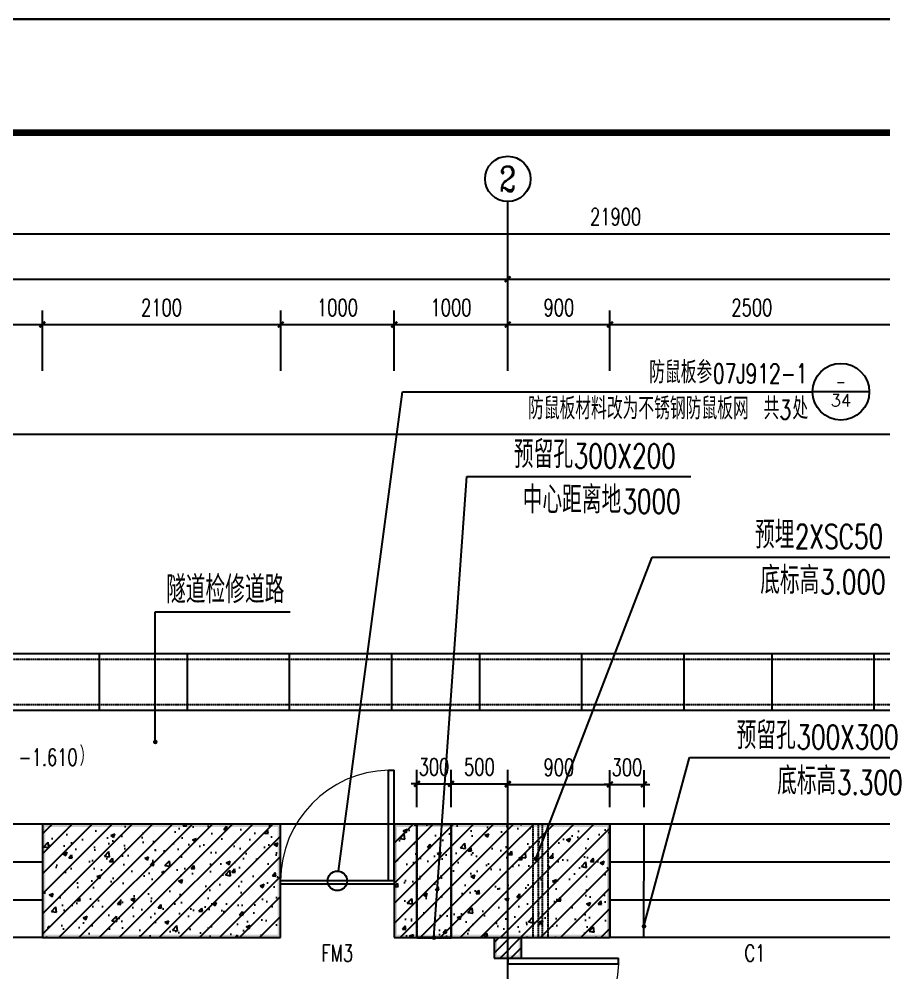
# Model space of a CAD drawing. Header units: millimetres. Extents: x -29538 to 115583, y -232866 to 15404.
# Drawn here: x 91724 to 99341, y -73127 to -64726 of the extents above; entities that cross this region are included whole.
import ezdxf
from ezdxf.enums import TextEntityAlignment as Align

# ---------------------------------------------------------------- set-up
doc = ezdxf.new("R2010")
doc.units = ezdxf.units.MM
doc.header["$LTSCALE"] = 10
doc.header["$MEASUREMENT"] = 0
doc.linetypes.add('DASH', pattern=[0.35, 0.25, -0.1])
for name, color, linetype in [('AXIS', 3, 'Continuous'), ('AXIS_TEXT', 7, 'Continuous'), ('DIM_LEAD', 3, 'Continuous'), ('DOTE', 1, 'Continuous'), ('HIDE_B', 7, 'Continuous'), ('PUB_DIM', 3, 'Continuous'), ('PUB_HATCH', 8, 'Continuous'), ('PUB_TEXT', 7, 'Continuous'), ('PUB_WALL', 9, 'Continuous'), ('QQ', 8, 'Continuous'), ('WALL', 9, 'Continuous'), ('WINDOW', 4, 'Continuous'), ('WINDOW_TEXT', 7, 'Continuous'), ('图框', 7, 'Continuous')]:
    doc.layers.add(name, color=color, linetype=linetype)
doc.styles.add('_TCH_AXIS', font='COMPLEX', dxfattribs={"bigfont": 'GBCBIG'})
doc.styles.add('_TCH_DIM', font='SIMPLEX', dxfattribs={"bigfont": 'GBCBIG'})
doc.styles.add('_TCH_WINDOW', font='SIMPLEX', dxfattribs={"bigfont": 'GBCBIG'})
doc.styles.add('COMPLEX', font='COMPLEX')
doc.styles.add('DIM_FONT', font='SIMPLEX', dxfattribs={"width": 0.7, "bigfont": 'GBCBIG'})
doc.dimstyles.new('DIMN50', dxfattribs={"dimscale": 0.5, "dimtxt": 300, "dimasz": 100, "dimexe": 250, "dimexo": 300, "dimgap": 150, "dimtad": 1, "dimdec": 0, "dimzin": 0, "dimdsep": 46, "dimtxsty": 'DIM_FONT', "dimblk": 'ARCHTICK', "dimcen": 0.09, "dimclrt": 7, "dimazin": 2, "dimtfac": 1, "dimtdec": 0, "dimtix": 1, "dimtmove": 2, "dimatfit": 3, "dimldrblk": 'ARCHTICK', "dimfxl": 0, "dimtolj": 1, "dimtzin": 0, "dimarcsym": 0})
pattern_1 = [(45, (-45736.04, -55239.7), (-88.38835, 88.38835), []), (50, (-45736.04, -55239.7), (358.6301, -31.37607), [37.5, -412.5]), (355, (-45736.04, -55239.7), (-69.3757, 376.0961), [30, -330]), (100.4514, (-45706.16, -55242.3), (289.2547, 344.7198), [31.8701, -350.5711]), (46.1842, (-45736.04, -55139.7), (533.6205, -82.7595), [56.25, -618.75]), (96.6356, (-45691.6, -55146.6), (467.3314, 487.059), [47.8051, -525.8565]), (351.1842, (-45736.04, -55139.7), (467.331, 487.0593), [45, -495]), (21, (-45686.04, -55164.7), (298.4535, -201.30945), [37.5, -412.5]), (326, (-45686.04, -55164.7), (121.6577, 362.575), [30, -330]), (71.4514, (-45661.17, -55181.48), (420.1113, 161.26525), [31.8701, -350.5711]), (37.5, (-45736.04, -55239.7), (6.07993, 166.44693), [0, -326, 0, -335, 0, -331.25]), (7.5, (-45736.04, -55239.7), (131.53477, 197.20586), [0, -191, 0, -318.5, 0, -126.25]), (327.5, (-45847.54, -55239.7), (266.91122, -11.27744), [0, -125, 0, -390, 0, -517.5]), (317.5, (-45897.54, -55239.7), (291.5931, 50.0525), [0, -162.5, 0, -259, 0, -367.5])]

# ---------------------------------------------------------------- blocks, each defined once
blk = doc.blocks.new('_ArchTick')
at = {"color": 0, "linetype": 'ByBlock', "const_width": 0.4}
blk.add_lwpolyline([(-0.5, -0.5), (0.5, 0.5)], dxfattribs=at)
blk = doc.blocks.new('*D730')
at = {"layer": 'Defpoints', "color": 0}
for p in [(96928.2, -71466.4), (96028.3, -71816.4), (96928.2, -71816.4)]:
    blk.add_point(p, dxfattribs=at)
at = {"layer": 'PUB_DIM', "color": 0, "lineweight": -2}
for p, q in [((96028.3, -71666.4), (96028.3, -71341.4)), ((96928.2, -71666.4), (96928.2, -71341.4)), ((96028.3, -71466.4), (96928.2, -71466.4))]:
    blk.add_line(p, q, dxfattribs=at)
at = {"layer": 'PUB_DIM', "color": 0, "lineweight": -2, "xscale": 50, "yscale": 50, "zscale": 50, "rotation": 180}
blk.add_blockref('_ArchTick', (96028.3, -71466.4), dxfattribs=at)
at = {"layer": 'PUB_DIM', "color": 0, "lineweight": -2, "xscale": 50, "yscale": 50, "zscale": 50}
blk.add_blockref('_ArchTick', (96928.2, -71466.4), dxfattribs=at)
at = {"layer": 'PUB_DIM', "color": 7, "insert": (96478.2, -71316.4), "char_height": 150, "attachment_point": 5, "style": 'DIM_FONT'}
blk.add_mtext('\\A1;900', dxfattribs=at)
blk = doc.blocks.new('*D731')
at = {"layer": 'Defpoints', "color": 0}
for p in [(97228.2, -71466.4), (96928.2, -71816.4), (97228.2, -71816.4)]:
    blk.add_point(p, dxfattribs=at)
at = {"layer": 'PUB_DIM', "color": 0, "lineweight": -2}
for p, q in [((96928.2, -71666.4), (96928.2, -71341.4)), ((97228.2, -71666.4), (97228.2, -71341.4)), ((96928.2, -71466.4), (96878.2, -71466.4)), ((96928.2, -71466.4), (97228.2, -71466.4)), ((97228.2, -71466.4), (97278.2, -71466.4))]:
    blk.add_line(p, q, dxfattribs=at)
at = {"layer": 'PUB_DIM', "color": 0, "lineweight": -2, "xscale": 50, "yscale": 50, "zscale": 50}
blk.add_blockref('_ArchTick', (96928.2, -71466.4), dxfattribs=at)
at = {"layer": 'PUB_DIM', "color": 0, "lineweight": -2, "xscale": 50, "yscale": 50, "zscale": 50, "rotation": 180}
blk.add_blockref('_ArchTick', (97228.2, -71466.4), dxfattribs=at)
at = {"layer": 'PUB_DIM', "color": 7, "insert": (97078.2, -71316.4), "char_height": 150, "attachment_point": 5, "style": 'DIM_FONT'}
blk.add_mtext('\\A1;300', dxfattribs=at)
blk = doc.blocks.new('*D785')
at = {"layer": 'Defpoints', "color": 0}
for p in [(95528.4, -71462.2), (95228.2, -71817.7), (95528.3, -71817.8)]:
    blk.add_point(p, dxfattribs=at)
at = {"layer": 'PUB_DIM', "color": 0, "lineweight": -2}
for p, q in [((95228.3, -71667.7), (95228.3, -71337.1)), ((95528.3, -71667.8), (95528.4, -71337.2)), ((95228.3, -71462.1), (95178.3, -71462.1)), ((95228.3, -71462.1), (95528.4, -71462.2)), ((95528.4, -71462.2), (95578.4, -71462.2))]:
    blk.add_line(p, q, dxfattribs=at)
at = {"layer": 'PUB_DIM', "color": 0, "lineweight": -2, "xscale": 50, "yscale": 50, "zscale": 50}
for p, rotation in [((95228.3, -71462.1), 359.9890021412232), ((95528.4, -71462.2), 179.9890021412232)]:
    blk.add_blockref('_ArchTick', p, dxfattribs=dict(at, rotation=rotation))
at = {"layer": 'PUB_DIM', "color": 7, "insert": (95378.4, -71312.2), "char_height": 150, "attachment_point": 5, "rotation": 359.989, "style": 'DIM_FONT'}
blk.add_mtext('\\A1;300', dxfattribs=at)
blk = doc.blocks.new('*D786')
at = {"layer": 'Defpoints', "color": 0}
for p in [(96028.3, -71462.3), (95528.3, -71817.8), (96028.2, -71817.9)]:
    blk.add_point(p, dxfattribs=at)
at = {"layer": 'PUB_DIM', "color": 0, "lineweight": -2}
for p, q in [((95528.3, -71667.8), (95528.4, -71337.2)), ((96028.2, -71667.9), (96028.3, -71337.3)), ((95528.4, -71462.2), (96028.3, -71462.3))]:
    blk.add_line(p, q, dxfattribs=at)
at = {"layer": 'PUB_DIM', "color": 0, "lineweight": -2, "xscale": 50, "yscale": 50, "zscale": 50}
for p, rotation in [((95528.4, -71462.2), 179.9890021412236), ((96028.3, -71462.3), 359.9890021412236)]:
    blk.add_blockref('_ArchTick', p, dxfattribs=dict(at, rotation=rotation))
at = {"layer": 'PUB_DIM', "color": 7, "insert": (95778.3, -71312.2), "char_height": 150, "attachment_point": 5, "rotation": 359.989, "style": 'DIM_FONT'}
blk.add_mtext('\\A1;500', dxfattribs=at)
blk = doc.blocks.new('*D824')
at = {"layer": 'AXIS', "color": 0, "lineweight": -2}
for p, q in [((90428.7, -67823.3), (90428.7, -67291.5)), ((91928.7, -67823.3), (91928.7, -67291.5)), ((90428.7, -67416.5), (91928.7, -67416.5))]:
    blk.add_line(p, q, dxfattribs=at)
at = {"layer": 'Defpoints', "color": 0}
for p in [(91928.7, -67416.5), (90428.7, -67973.3), (91928.7, -67973.3)]:
    blk.add_point(p, dxfattribs=at)
at = {"layer": 'AXIS', "color": 0, "lineweight": -2, "xscale": 50, "yscale": 50, "zscale": 50, "rotation": 180}
blk.add_blockref('_ArchTick', (90428.7, -67416.5), dxfattribs=at)
at = {"layer": 'AXIS', "color": 0, "lineweight": -2, "xscale": 50, "yscale": 50, "zscale": 50}
blk.add_blockref('_ArchTick', (91928.7, -67416.5), dxfattribs=at)
at = {"layer": 'AXIS', "color": 7, "insert": (91178.7, -67266.5), "char_height": 150, "attachment_point": 5, "style": 'DIM_FONT'}
blk.add_mtext('\\A1;1500', dxfattribs=at)
blk = doc.blocks.new('*D825')
at = {"layer": 'AXIS', "color": 0, "lineweight": -2}
for p, q in [((91928.7, -67823.3), (91928.7, -67291.5)), ((94028.3, -67823.3), (94028.3, -67291.5)), ((91928.7, -67416.5), (94028.3, -67416.5))]:
    blk.add_line(p, q, dxfattribs=at)
at = {"layer": 'Defpoints', "color": 0}
for p in [(94028.3, -67416.5), (91928.7, -67973.3), (94028.3, -67973.3)]:
    blk.add_point(p, dxfattribs=at)
at = {"layer": 'AXIS', "color": 0, "lineweight": -2, "xscale": 50, "yscale": 50, "zscale": 50, "rotation": 180}
blk.add_blockref('_ArchTick', (91928.7, -67416.5), dxfattribs=at)
at = {"layer": 'AXIS', "color": 0, "lineweight": -2, "xscale": 50, "yscale": 50, "zscale": 50}
blk.add_blockref('_ArchTick', (94028.3, -67416.5), dxfattribs=at)
at = {"layer": 'AXIS', "color": 7, "insert": (92978.5, -67266.5), "char_height": 150, "attachment_point": 5, "style": 'DIM_FONT'}
blk.add_mtext('\\A1;2100', dxfattribs=at)
blk = doc.blocks.new('*D826')
at = {"layer": 'AXIS', "color": 0, "lineweight": -2}
for p, q in [((94028.3, -67823.3), (94028.3, -67291.5)), ((95028.1, -67823.3), (95028.1, -67291.5)), ((94028.3, -67416.5), (95028.1, -67416.5))]:
    blk.add_line(p, q, dxfattribs=at)
at = {"layer": 'Defpoints', "color": 0}
for p in [(95028.1, -67416.5), (94028.3, -67973.3), (95028.1, -67973.3)]:
    blk.add_point(p, dxfattribs=at)
at = {"layer": 'AXIS', "color": 0, "lineweight": -2, "xscale": 50, "yscale": 50, "zscale": 50, "rotation": 180}
blk.add_blockref('_ArchTick', (94028.3, -67416.5), dxfattribs=at)
at = {"layer": 'AXIS', "color": 0, "lineweight": -2, "xscale": 50, "yscale": 50, "zscale": 50}
blk.add_blockref('_ArchTick', (95028.1, -67416.5), dxfattribs=at)
at = {"layer": 'AXIS', "color": 7, "insert": (94528.2, -67266.5), "char_height": 150, "attachment_point": 5, "style": 'DIM_FONT'}
blk.add_mtext('\\A1;1000', dxfattribs=at)
blk = doc.blocks.new('*D827')
at = {"layer": 'AXIS', "color": 0, "lineweight": -2}
for p, q in [((95028.1, -67823.3), (95028.1, -67291.5)), ((96028.3, -67823.3), (96028.3, -67291.5)), ((95028.1, -67416.5), (96028.3, -67416.5))]:
    blk.add_line(p, q, dxfattribs=at)
at = {"layer": 'Defpoints', "color": 0}
for p in [(96028.3, -67416.5), (95028.1, -67973.3), (96028.3, -67973.3)]:
    blk.add_point(p, dxfattribs=at)
at = {"layer": 'AXIS', "color": 0, "lineweight": -2, "xscale": 50, "yscale": 50, "zscale": 50, "rotation": 180}
blk.add_blockref('_ArchTick', (95028.1, -67416.5), dxfattribs=at)
at = {"layer": 'AXIS', "color": 0, "lineweight": -2, "xscale": 50, "yscale": 50, "zscale": 50}
blk.add_blockref('_ArchTick', (96028.3, -67416.5), dxfattribs=at)
at = {"layer": 'AXIS', "color": 7, "insert": (95528.2, -67266.5), "char_height": 150, "attachment_point": 5, "style": 'DIM_FONT'}
blk.add_mtext('\\A1;1000', dxfattribs=at)
blk = doc.blocks.new('*D828')
at = {"layer": 'AXIS', "color": 0, "lineweight": -2}
for p, q in [((96028.3, -67823.3), (96028.3, -67291.5)), ((96928.2, -67823.3), (96928.2, -67291.5)), ((96028.3, -67416.5), (96928.2, -67416.5))]:
    blk.add_line(p, q, dxfattribs=at)
at = {"layer": 'Defpoints', "color": 0}
for p in [(96928.2, -67416.5), (96028.3, -67973.3), (96928.2, -67973.3)]:
    blk.add_point(p, dxfattribs=at)
at = {"layer": 'AXIS', "color": 0, "lineweight": -2, "xscale": 50, "yscale": 50, "zscale": 50, "rotation": 180}
blk.add_blockref('_ArchTick', (96028.3, -67416.5), dxfattribs=at)
at = {"layer": 'AXIS', "color": 0, "lineweight": -2, "xscale": 50, "yscale": 50, "zscale": 50}
blk.add_blockref('_ArchTick', (96928.2, -67416.5), dxfattribs=at)
at = {"layer": 'AXIS', "color": 7, "insert": (96478.2, -67266.5), "char_height": 150, "attachment_point": 5, "style": 'DIM_FONT'}
blk.add_mtext('\\A1;900', dxfattribs=at)
blk = doc.blocks.new('*D829')
at = {"layer": 'AXIS', "color": 0, "lineweight": -2}
for p, q in [((96928.2, -67823.3), (96928.2, -67291.5)), ((99428.2, -67823.3), (99428.2, -67291.5)), ((96928.2, -67416.5), (99428.2, -67416.5))]:
    blk.add_line(p, q, dxfattribs=at)
at = {"layer": 'Defpoints', "color": 0}
for p in [(99428.2, -67416.5), (96928.2, -67973.3), (99428.2, -67973.3)]:
    blk.add_point(p, dxfattribs=at)
at = {"layer": 'AXIS', "color": 0, "lineweight": -2, "xscale": 50, "yscale": 50, "zscale": 50, "rotation": 180}
blk.add_blockref('_ArchTick', (96928.2, -67416.5), dxfattribs=at)
at = {"layer": 'AXIS', "color": 0, "lineweight": -2, "xscale": 50, "yscale": 50, "zscale": 50}
blk.add_blockref('_ArchTick', (99428.2, -67416.5), dxfattribs=at)
at = {"layer": 'AXIS', "color": 7, "insert": (98178.2, -67266.5), "char_height": 150, "attachment_point": 5, "style": 'DIM_FONT'}
blk.add_mtext('\\A1;2500', dxfattribs=at)
blk = doc.blocks.new('*D846')
at = {"layer": 'AXIS', "color": 0, "lineweight": -2}
for p, q in [((86028.3, -67423.3), (86028.3, -66891.5)), ((96028.3, -67423.3), (96028.3, -66891.5)), ((86028.3, -67016.5), (96028.3, -67016.5))]:
    blk.add_line(p, q, dxfattribs=at)
at = {"layer": 'Defpoints', "color": 0}
for p in [(96028.3, -67016.5), (86028.3, -67573.3), (96028.3, -67573.3)]:
    blk.add_point(p, dxfattribs=at)
at = {"layer": 'AXIS', "color": 0, "lineweight": -2, "xscale": 50, "yscale": 50, "zscale": 50, "rotation": 180}
blk.add_blockref('_ArchTick', (86028.3, -67016.5), dxfattribs=at)
at = {"layer": 'AXIS', "color": 0, "lineweight": -2, "xscale": 50, "yscale": 50, "zscale": 50}
blk.add_blockref('_ArchTick', (96028.3, -67016.5), dxfattribs=at)
at = {"layer": 'AXIS', "color": 7, "insert": (91028.3, -66866.5), "char_height": 150, "attachment_point": 5, "style": 'DIM_FONT'}
blk.add_mtext('\\A1;10000', dxfattribs=at)
blk = doc.blocks.new('*D847')
at = {"layer": 'AXIS', "color": 0, "lineweight": -2}
for p, q in [((96028.3, -67423.3), (96028.3, -66891.5)), ((105028.3, -67423.3), (105028.3, -66891.5)), ((96028.3, -67016.5), (105028.3, -67016.5))]:
    blk.add_line(p, q, dxfattribs=at)
at = {"layer": 'Defpoints', "color": 0}
for p in [(105028.3, -67016.5), (96028.3, -67573.3), (105028.3, -67573.3)]:
    blk.add_point(p, dxfattribs=at)
at = {"layer": 'AXIS', "color": 0, "lineweight": -2, "xscale": 50, "yscale": 50, "zscale": 50, "rotation": 180}
blk.add_blockref('_ArchTick', (96028.3, -67016.5), dxfattribs=at)
at = {"layer": 'AXIS', "color": 0, "lineweight": -2, "xscale": 50, "yscale": 50, "zscale": 50}
blk.add_blockref('_ArchTick', (105028.3, -67016.5), dxfattribs=at)
at = {"layer": 'AXIS', "color": 7, "insert": (100528.3, -66866.5), "char_height": 150, "attachment_point": 5, "style": 'DIM_FONT'}
blk.add_mtext('\\A1;9000', dxfattribs=at)
blk = doc.blocks.new('*D849')
at = {"layer": 'AXIS', "color": 0, "lineweight": -2}
for p, q in [((86028.3, -67273.3), (86028.3, -66491.5)), ((107928.2, -67273.3), (107928.2, -66491.5)), ((86028.3, -66616.5), (107928.2, -66616.5))]:
    blk.add_line(p, q, dxfattribs=at)
at = {"layer": 'Defpoints', "color": 0}
for p in [(107928.2, -66616.5), (86028.3, -67423.3), (107928.2, -67423.3)]:
    blk.add_point(p, dxfattribs=at)
at = {"layer": 'AXIS', "color": 0, "lineweight": -2, "xscale": 50, "yscale": 50, "zscale": 50, "rotation": 180}
blk.add_blockref('_ArchTick', (86028.3, -66616.5), dxfattribs=at)
at = {"layer": 'AXIS', "color": 0, "lineweight": -2, "xscale": 50, "yscale": 50, "zscale": 50}
blk.add_blockref('_ArchTick', (107928.2, -66616.5), dxfattribs=at)
at = {"layer": 'AXIS', "color": 7, "insert": (96978.2, -66466.5), "char_height": 150, "attachment_point": 5, "style": 'DIM_FONT'}
blk.add_mtext('\\A1;21900', dxfattribs=at)
blk = doc.blocks.new('_AXISO')
blk.add_circle((0, 0), 0.5)
at = {"layer": 'AXIS_TEXT', "style": 'COMPLEX', "width": 1.041667}
blk.add_attdef('A', text='', height=0.56, dxfattribs=at).set_placement((-0.25, -0.28), (0.25, -0.28), align=Align.FIT)
blk = doc.blocks.new('$DorLib2D$00000001')
for p, q in [((0.45, 0.975), (0.5, 0.975)), ((0.45, 0), (0.45, 0.975)), ((0.5, 0), (0.5, 0.975)), ((0.5, 0), (0.45, 0))]:
    blk.add_line(p, q)
at = {"lineweight": 13}
blk.add_arc((0.475, 0), 0.975, 91.46928, 180, dxfattribs=at)
blk = doc.blocks.new('$TCHSYS$WIN2D')
for p, q in [((-0.5, 0.5), (0.5, 0.5)), ((-0.5, 0.5), (-0.5, -0.5)), ((0.5, 0.5), (0.5, -0.5)), ((0.5, 0.1667), (-0.5, 0.1667)), ((0.5, -0.1667), (-0.5, -0.1667)), ((-0.5, -0.5), (0.5, -0.5))]:
    blk.add_line(p, q)

msp = doc.modelspace()

# ---------------------------------------------------------------- hatches: boundary and pattern name
at = {"layer": 'PUB_HATCH'}
h = msp.add_hatch(dxfattribs=at)
h.set_pattern_fill('钢筋混凝土', color=256, scale=50, style=0)
h.set_pattern_definition(pattern_1)
h.paths.add_polyline_path([(94027.06, -71816.01), (91928.68, -71816.01), (91928.68, -72816.01), (94027.06, -72816.01)])
h = msp.add_hatch(dxfattribs=at)
h.set_pattern_fill('钢筋混凝土', color=256, scale=50, style=0)
h.set_pattern_definition(pattern_1)
h.paths.add_polyline_path([(96028.25, -72816.01), (96028.25, -71816.01), (95027.06, -71816.01), (95027.06, -72816.01)])
h = msp.add_hatch(dxfattribs=at)
h.set_pattern_fill('钢筋混凝土', color=256, scale=50, style=0)
h.set_pattern_definition(pattern_1)
h.paths.add_polyline_path([(96028.25, -71816.01), (96028.25, -72816.01), (96928.12, -72816.01), (96928.12, -71816.01)])
h = msp.add_hatch(dxfattribs=at)
h.set_pattern_fill('普通砖', color=256, scale=50, style=0)
h.set_pattern_definition([(45, (-45736.045, -55191.95), (-47.0226, 47.0226), [])])
h.paths.add_polyline_path([(96148.25, -72816.01), (95908.25, -72816.01), (95908.25, -72996.23), (96148.25, -72996.23)])
at = {"layer": 'PUB_WALL'}
for points in [[(94027.06, -71816.01), (91928.68, -71816.01), (91953.68, -71841.01), (94002.06, -71841.01)], [(91928.68, -71816.01), (91928.68, -72816.01), (91953.68, -72791.01), (91953.68, -71841.01)], [(94027.06, -72816.01), (94027.06, -71816.01), (94002.06, -71841.01), (94002.06, -72791.01)], [(96028.25, -71816.01), (95027.06, -71816.01), (95052.06, -71841.01), (96028.25, -71841.01)], [(95027.06, -71816.01), (95027.06, -72816.01), (95052.06, -72791.01), (95052.06, -71841.01)], [(96928.12, -71816.01), (96028.25, -71816.01), (96028.25, -71841.01), (96903.12, -71841.01)], [(96928.12, -72816.01), (96928.12, -71816.01), (96903.12, -71841.01), (96903.12, -72791.01)], [(91928.68, -72816.01), (94027.06, -72816.01), (94002.06, -72791.01), (91953.68, -72791.01)], [(95027.06, -72816.01), (96028.25, -72816.01), (96028.25, -72791.01), (95052.06, -72791.01)], [(95908.25, -72816.01), (95908.25, -72996.23), (95933.25, -72971.23), (95933.25, -72816.01)], [(96028.25, -72816.01), (96928.12, -72816.01), (96903.12, -72791.01), (96028.25, -72791.01)], [(96148.25, -72996.23), (96148.25, -72816.01), (96123.25, -72816.01), (96123.25, -72971.23)], [(95908.25, -72996.23), (96148.25, -72996.23), (96123.25, -72971.23), (95933.25, -72971.23)]]:
    msp.add_hatch(color=256, dxfattribs=at).paths.add_polyline_path(points)

# ---------------------------------------------------------------- linework, layer by layer
for p, q in [((96928.06, -72816.37), (96928.18, -71816.37)), ((97228.06, -72816.37), (97228.18, -71816.37)), ((95027.06, -72316.01), (94027.06, -72316.01)), ((95027.06, -72346.01), (94027.06, -72346.01))]:
    msp.add_line(p, q)
msp.add_lwpolyline([(95228.24, -71816.01), (95528.24, -71816.01), (95528.24, -72816.01), (95228.24, -72816.01)], close=True)
at = {"linetype": 'DASH'}
for points in [[(95228.24, -72817.8), (95528.3, -72817.8), (95528.3, -71817.8), (95228.24, -71817.8)], [(96248.25, -72816.01), (96298.25, -72816.01), (96298.25, -71816.01), (96248.25, -71816.01)], [(96332.59, -72816.01), (96382.59, -72816.01), (96382.59, -71816.01), (96332.59, -71816.01)]]:
    msp.add_lwpolyline(points, close=True, dxfattribs=at)
at = {"layer": 'AXIS'}
msp.add_line((96028.25, -67573.28), (96028.25, -66333.67), dxfattribs=at)
at = {"layer": 'DIM_LEAD'}
for p, q in [((94538.39, -72230.76), (95099.86, -68008.46)), ((95099.86, -68008.46), (98712.57, -68008.46)), ((99212.57, -68008.46), (98712.57, -68008.46)), ((95378.24, -72816.01), (95667.51, -68755.33)), ((95667.51, -68755.33), (97640.86, -68755.33)), ((96275.63, -72121.26), (97299.83, -69464.62)), ((97299.83, -69464.62), (99453.55, -69464.62)), ((92923.64, -71092.45), (92923.64, -69946.31)), ((92923.64, -69946.31), (94112.1, -69946.31)), ((97228.07, -72716.41), (97629.43, -71231.08)), ((97629.43, -71231.08), (99602.78, -71231.08))]:
    msp.add_line(p, q, dxfattribs=at)
at = {"layer": 'DIM_LEAD', "const_width": 20}
for points in [[(92923.64, -71102.45, 1), (92923.64, -71082.45, 1)], [(96272.04, -72130.59, 1), (96279.23, -72111.93, 1)], [(97225.46, -72726.06, 1), (97230.68, -72706.75, 1)], [(95377.53, -72825.98, 1), (95378.95, -72806.03, 1)]]:
    msp.add_lwpolyline(points, format="xyb", close=True, dxfattribs=at)
at = {"layer": 'DIM_LEAD'}
for centre, radius in [((98962.57, -68008.46), 250), ((94527.06, -72316.01), 86)]:
    msp.add_circle(centre, radius, dxfattribs=at)
at = {"layer": 'DOTE'}
for p, q in [((96028.25, -78316.01), (96028.25, -71516.01)), ((105328.25, -71816.01), (85728.25, -71816.01))]:
    msp.add_line(p, q, dxfattribs=at)
at = {"layer": 'HIDE_B', "flags": 128}
msp.add_lwpolyline([(76532.6, -92425.77), (76532.6, -92425.77), (76532.6, -92425.77), (76532.6, -65725.77), (76532.6, -65725.77), (76532.6, -65725.77), (114532.6, -65725.77), (114532.6, -65725.77), (114532.6, -65725.77), (114532.6, -65725.77), (114532.6, -65725.77), (114532.6, -65725.77), (114532.6, -92425.77), (114532.6, -92425.77), (76532.6, -92425.77)], close=True, dxfattribs=at)
at = {"layer": 'QQ'}
for p, q in [((105028.25, -68383.7), (86028.25, -68383.7)), ((105028.25, -70316.01), (86028.25, -70316.01)), ((92428.25, -70316.01), (92428.25, -70816.01)), ((92428.25, -70316.01), (92428.25, -70816.01)), ((93203.25, -70316.01), (93203.25, -70816.01)), ((94103.25, -70316.01), (94103.25, -70816.01)), ((95003.25, -70316.01), (95003.25, -70816.01)), ((95003.25, -70316.01), (95003.25, -70816.01)), ((95778.25, -70316.01), (95778.25, -70816.01)), ((96678.25, -70316.01), (96678.25, -70816.01)), ((97578.25, -70316.01), (97578.25, -70816.01)), ((97578.25, -70316.01), (97578.25, -70816.01)), ((98353.25, -70316.01), (98353.25, -70816.01)), ((99253.25, -70316.01), (99253.25, -70816.01)), ((105028.25, -70816.01), (86028.25, -70816.01))]:
    msp.add_line(p, q, dxfattribs=at)
at = {"layer": 'QQ', "linetype": 'DASH'}
for p, q in [((105028.25, -70366.01), (86028.25, -70366.01)), ((105028.25, -70766.01), (86028.25, -70766.01))]:
    msp.add_line(p, q, dxfattribs=at)
at = {"layer": 'WALL', "color": 0}
msp.add_line((73532.6, -64725.77), (115532.6, -64725.77), dxfattribs=at)
at = {"layer": 'WALL'}
for p, q in [((94027.06, -71816.01), (91928.68, -71816.01)), ((91928.68, -71816.01), (91928.68, -72816.01)), ((94027.06, -72816.01), (94027.06, -71816.01)), ((96028.25, -71816.01), (95027.06, -71816.01)), ((95027.06, -71816.01), (95027.06, -72816.01)), ((96928.12, -71816.01), (96028.25, -71816.01)), ((96928.12, -72816.01), (96928.12, -71816.01)), ((91928.68, -72816.01), (94027.06, -72816.01)), ((95027.06, -72816.01), (96028.25, -72816.01)), ((95908.25, -72816.01), (95908.25, -72996.23)), ((96028.25, -72816.01), (96928.12, -72816.01)), ((96148.25, -72996.23), (96148.25, -72816.01)), ((95908.25, -72996.23), (96148.25, -72996.23))]:
    msp.add_line(p, q, dxfattribs=at)
at = {"layer": '图框', "linetype": 'Continuous'}
for points in [[(115532.6, -64725.77), (73532.6, -64725.77)], [(73532.6, -64725.77), (115532.6, -64725.77)], [(73532.6, -64725.77), (115532.6, -64725.77)]]:
    msp.add_lwpolyline(points, dxfattribs=at)
at = {"layer": '图框', "linetype": 'Continuous', "const_width": 60}
msp.add_lwpolyline([(114532.6, -65725.77), (76532.6, -65725.77), (76532.6, -93425.77), (114532.6, -93425.77), (114532.6, -65725.77)], dxfattribs=at)

# ---------------------------------------------------------------- block references
at = {"layer": 'AXIS'}
ref = msp.add_blockref('_AXISO', (96028.25, -66133.67), dxfattribs=dict(at, xscale=400, yscale=400, zscale=400))
ref.add_attrib('A', '2', dxfattribs={"layer": 'AXIS_TEXT', "height": 219.19, "style": '_TCH_AXIS'}).set_placement((95955.19, -66243.26), (96101.32, -66243.26), align=Align.FIT)
at = {"layer": 'WINDOW'}
ref = msp.add_blockref('$DorLib2D$00000001', (94527.06, -72316.01), dxfattribs=dict(at, xscale=-1000, yscale=-1000, zscale=-1000, rotation=180))
ref.add_attrib('A', 'FM3', (94387.06, -73027.88), dxfattribs={"layer": 'WINDOW_TEXT', "height": 148.75, "style": '_TCH_WINDOW', "width": 0.705882})
ref = msp.add_blockref('$TCHSYS$WIN2D', (91178.68, -72316.01), dxfattribs=dict(at, xscale=1500, yscale=-1000, zscale=1500, rotation=180))
ref.add_attrib('A', 'C2', (91091.18, -73027.88), dxfattribs={"layer": 'WINDOW_TEXT', "height": 148.75, "style": '_TCH_WINDOW', "width": 0.705882})
ref = msp.add_blockref('$TCHSYS$WIN2D', (98178.12, -72316.01), dxfattribs=dict(at, xscale=2500, yscale=-1000, zscale=2500, rotation=180))
ref.add_attrib('A', 'C1', (98113.12, -73027.88), dxfattribs={"layer": 'WINDOW_TEXT', "height": 148.75, "style": '_TCH_WINDOW', "width": 0.705882})
ref = msp.add_blockref('$DorLib2D$00000001', (96028.25, -73496.23), dxfattribs=dict(at, xscale=-1000, yscale=1000, zscale=-1000, rotation=270))
ref.add_attrib('A', 'FM4', (95845.13, -73638.73), dxfattribs={"layer": 'WINDOW_TEXT', "height": 148.75, "rotation": 90, "style": '_TCH_WINDOW', "width": 0.705882})

# ---------------------------------------------------------------- texts
at = {"layer": 'PUB_TEXT', "style": '_TCH_DIM'}
for s, height, p in [('防鼠板参', 192.908, (97273.73, -67933.57)), ('防鼠板材料改为不锈钢防鼠板网', 192.9078, (96206.31, -68251.44)), ('共', 192.91, (98280.84, -68251.44)), ('处', 192.91, (98535.55, -68251.44)), ('预留孔', 241.135, (96082.12, -68680.33)), ('中心距离地', 241.135, (96159.62, -69080.33)), ('预埋', 241.135, (98206.06, -69389.62)), ('底标高', 241.135, (98251.96, -69789.62)), ('隧道检修道路', 241.135, (93018.49, -69871.31)), ('预留孔', 241.135, (98044.04, -71156.08)), ('）', 168.79, (92257.42, -71302.08)), ('底标高', 241.135, (98401.18, -71556.08))]:
    msp.add_text(s, height=height, dxfattribs=at).set_placement(p)
at = {"layer": 'PUB_TEXT', "style": '_TCH_DIM', "width": 0.705882}
for s, height, p in [('07J912-1', 170, (97835.43, -67933.57)), ('3', 170, (98421.27, -68251.44)), ('300X200', 212.5, (96608.71, -68680.33)), ('3000', 212.5, (97037.28, -69080.33)), ('2XSC50', 212.5, (98557.12, -69389.62)), ('3.000', 212.5, (98778.55, -69789.62)), ('300X300', 212.5, (98570.64, -71156.08)), ('-1.610', 148.75, (91717.42, -71302.08)), ('3.300', 212.5, (98927.78, -71556.08))]:
    msp.add_text(s, height=height, dxfattribs=at).set_placement(p)
at = {"layer": 'PUB_TEXT', "style": '_TCH_DIM', "width": 0.777778}
msp.add_text('-', height=130.5, dxfattribs=at).set_placement((98919.07, -67982.36), (99006.07, -67982.36), align=Align.FIT)
at = {"layer": 'PUB_TEXT', "style": '_TCH_DIM'}
msp.add_text('34', height=108.694, dxfattribs=at).set_placement((98871.99, -68138.9), (99053.15, -68138.9), align=Align.FIT)

# ---------------------------------------------------------------- dimensions: what is measured, and where the dimension line sits
at = {"layer": 'AXIS'}
for p1, p2, distance, picture, middle in [((86028.25, -67423.28), (107928.25, -67423.28), 806.74, '*D849', (96978.25, -66466.55)), ((86028.25, -67573.28), (96028.25, -67573.28), 556.74, '*D846', (91028.25, -66866.55)), ((96028.25, -67573.28), (105028.25, -67573.28), 556.74, '*D847', (100528.25, -66866.55)), ((90428.68, -67973.28), (91928.68, -67973.28), 556.74, '*D824', (91178.68, -67266.55)), ((91928.68, -67973.28), (94028.25, -67973.28), 556.74, '*D825', (92978.46, -67266.55)), ((94028.25, -67973.28), (95028.08, -67973.28), 556.74, '*D826', (94528.17, -67266.55)), ((95028.08, -67973.28), (96028.25, -67973.28), 556.74, '*D827', (95528.17, -67266.55)), ((96028.25, -67973.28), (96928.18, -67973.28), 556.74, '*D828', (96478.22, -67266.55)), ((96928.18, -67973.28), (99428.18, -67973.28), 556.74, '*D829', (98178.18, -67266.55))]:
    dim = msp.add_aligned_dim(p1=p1, p2=p2, distance=distance, dimstyle='DIMN50', dxfattribs=at)
    dim.commit()
    dim.dimension.update_dxf_attribs({"geometry": picture, "text_midpoint": middle})
at = {"layer": 'PUB_DIM'}
for p1, p2, distance, picture, middle in [((95228.24, -71817.74), (95528.3, -71817.8), 355.6, '*D785', (95378.36, -71312.17)), ((95528.3, -71817.8), (96028.19, -71817.9), 355.6, '*D786', (95778.34, -71312.25)), ((96028.26, -71816.37), (96928.18, -71816.37), 349.99, '*D730', (96478.22, -71316.39)), ((96928.18, -71816.37), (97228.18, -71816.37), 349.99, '*D731', (97078.18, -71316.39))]:
    dim = msp.add_aligned_dim(p1=p1, p2=p2, distance=distance, dimstyle='DIMN50', dxfattribs=at)
    dim.commit()
    dim.dimension.update_dxf_attribs({"geometry": picture, "text_midpoint": middle})

doc.saveas('drawing.dxf')
